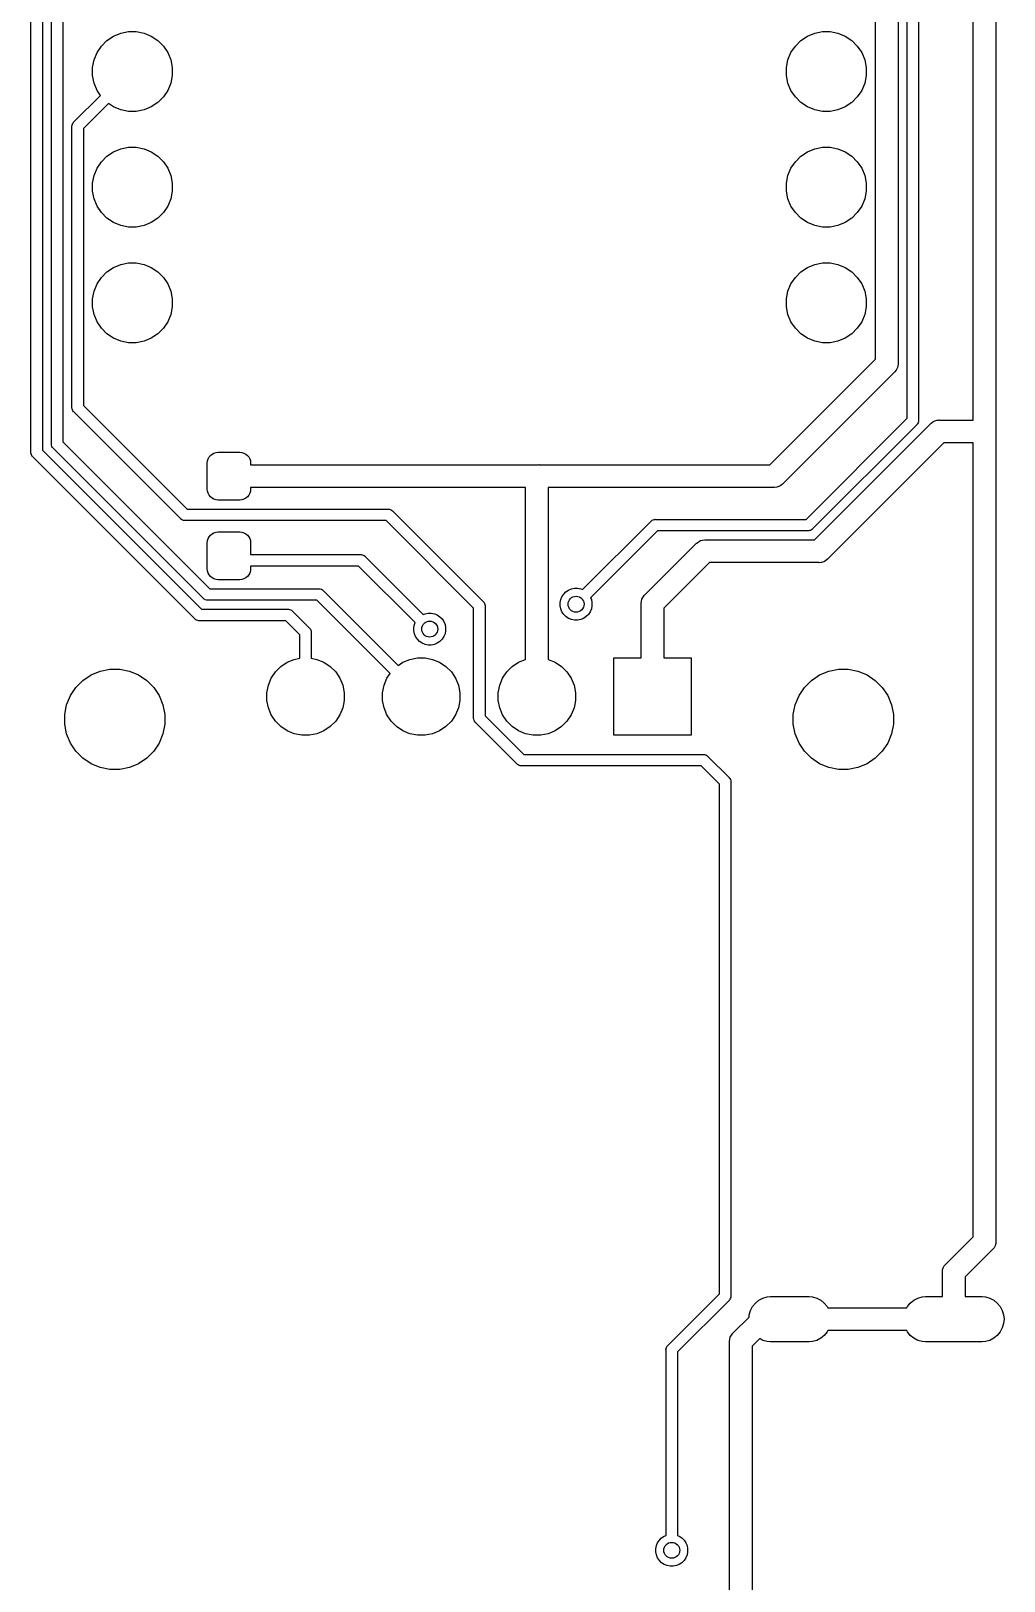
# Model space of a CAD drawing. Extents: x 70 to 347, y -163 to -55.
# Drawn here: x 325.76 to 347.12, y -113.82 to -79.78 of the extents above; entities that cross this region are included whole.
import ezdxf

# ---------------------------------------------------------------- set-up
doc = ezdxf.new("R2010")
doc.units = 0
doc.layers.add('BLACK', color=7, linetype='CONTINUOUS')

msp = doc.modelspace()

# ---------------------------------------------------------------- linework, layer by layer
at = {"layer": 'BLACK', "linetype": 'CONTINUOUS'}
for p, q in [((346.447, -86.5165), (346.447, -63.4962)), ((346.947, -63.4049), (346.947, -88.5304)), ((344.999, -87.3638), (344.999, -64.8468)), ((345.249, -64.8011), (345.249, -88.3332)), ((344.299, -86.0352), (344.299, -66.8636)), ((344.799, -66.7723), (344.799, -87.0811)), ((325.756, -89.0382), (325.756, -70.0811)), ((326.006, -70.1268), (326.006, -88.9925)), ((326.206, -87.1788), (326.206, -72.1711)), ((326.456, -72.2168), (326.456, -88.8061)), ((327.424, -79.993), (327.568, -79.8971)), ((327.568, -79.8971), (327.727, -79.8311)), ((327.727, -79.8311), (327.896, -79.7974)), ((327.896, -79.7974), (328.069, -79.7974)), ((328.069, -79.7974), (328.238, -79.8311)), ((328.238, -79.8311), (328.398, -79.8971)), ((328.398, -79.8971), (328.541, -79.993)), ((342.664, -79.993), (342.808, -79.8971)), ((342.808, -79.8971), (342.967, -79.8311)), ((342.967, -79.8311), (343.136, -79.7974)), ((343.136, -79.7974), (343.309, -79.7974)), ((343.309, -79.7974), (343.478, -79.8311)), ((343.478, -79.8311), (343.638, -79.8971)), ((343.638, -79.8971), (343.781, -79.993)), ((327.14, -80.4181), (327.206, -80.2586)), ((327.206, -80.2586), (327.302, -80.1151)), ((327.302, -80.1151), (327.424, -79.993)), ((328.541, -79.993), (328.663, -80.1151)), ((328.663, -80.1151), (328.759, -80.2586)), ((328.759, -80.2586), (328.825, -80.4181)), ((342.38, -80.4181), (342.446, -80.2586)), ((342.446, -80.2586), (342.542, -80.1151)), ((342.542, -80.1151), (342.664, -79.993)), ((343.781, -79.993), (343.903, -80.1151)), ((343.903, -80.1151), (343.999, -80.2586)), ((343.999, -80.2586), (344.065, -80.4181)), ((327.106, -80.5874), (327.14, -80.4181)), ((327.106, -80.76), (327.106, -80.5874)), ((328.825, -80.4181), (328.859, -80.5874)), ((328.859, -80.5874), (328.859, -80.76)), ((342.346, -80.5874), (342.38, -80.4181)), ((342.346, -80.76), (342.346, -80.5874)), ((344.065, -80.4181), (344.099, -80.5874)), ((344.099, -80.5874), (344.099, -80.76)), ((327.14, -80.9293), (327.106, -80.76)), ((327.206, -81.0888), (327.14, -80.9293)), ((328.825, -80.9293), (328.759, -81.0888)), ((328.859, -80.76), (328.825, -80.9293)), ((342.38, -80.9293), (342.346, -80.76)), ((342.446, -81.0888), (342.38, -80.9293)), ((344.065, -80.9293), (343.999, -81.0888)), ((344.099, -80.76), (344.065, -80.9293)), ((326.697, -81.7823), (327.28, -81.1995)), ((327.28, -81.1995), (327.206, -81.0888)), ((328.663, -81.2323), (328.541, -81.3544)), ((328.759, -81.0888), (328.663, -81.2323)), ((342.542, -81.2323), (342.446, -81.0888)), ((342.664, -81.3544), (342.542, -81.2323)), ((343.903, -81.2323), (343.781, -81.3544)), ((343.999, -81.0888), (343.903, -81.2323)), ((327.457, -81.3763), (326.906, -81.9268)), ((327.568, -81.4503), (327.457, -81.3763)), ((327.727, -81.5163), (327.568, -81.4503)), ((327.896, -81.55), (327.727, -81.5163)), ((328.069, -81.55), (327.896, -81.55)), ((328.238, -81.5163), (328.069, -81.55)), ((328.398, -81.4503), (328.238, -81.5163)), ((328.541, -81.3544), (328.398, -81.4503)), ((342.808, -81.4503), (342.664, -81.3544)), ((342.967, -81.5163), (342.808, -81.4503)), ((343.136, -81.55), (342.967, -81.5163)), ((343.309, -81.55), (343.136, -81.55)), ((343.478, -81.5163), (343.309, -81.55)), ((343.638, -81.4503), (343.478, -81.5163)), ((343.781, -81.3544), (343.638, -81.4503)), ((326.656, -81.875), (326.658, -81.8505)), ((326.656, -81.8811), (326.656, -81.875)), ((326.656, -88.0518), (326.656, -81.8811)), ((326.658, -81.8505), (326.665, -81.8269)), ((326.665, -81.8269), (326.677, -81.8052)), ((326.677, -81.8052), (326.689, -81.791)), ((326.689, -81.791), (326.692, -81.7862)), ((326.689, -81.791), (326.689, -81.791)), ((326.692, -81.7862), (326.697, -81.7823)), ((326.906, -81.9268), (326.906, -88.0061)), ((327.727, -82.3711), (327.896, -82.3374)), ((327.896, -82.3374), (328.069, -82.3374)), ((328.069, -82.3374), (328.238, -82.3711)), ((342.967, -82.3711), (343.136, -82.3374)), ((343.136, -82.3374), (343.309, -82.3374)), ((343.309, -82.3374), (343.478, -82.3711)), ((327.206, -82.7986), (327.302, -82.6551)), ((327.302, -82.6551), (327.424, -82.533)), ((327.424, -82.533), (327.568, -82.4371)), ((327.568, -82.4371), (327.727, -82.3711)), ((328.238, -82.3711), (328.398, -82.4371)), ((328.398, -82.4371), (328.541, -82.533)), ((328.541, -82.533), (328.663, -82.6551)), ((328.663, -82.6551), (328.759, -82.7986)), ((342.446, -82.7986), (342.542, -82.6551)), ((342.542, -82.6551), (342.664, -82.533)), ((342.664, -82.533), (342.808, -82.4371)), ((342.808, -82.4371), (342.967, -82.3711)), ((343.478, -82.3711), (343.638, -82.4371)), ((343.638, -82.4371), (343.781, -82.533)), ((343.781, -82.533), (343.903, -82.6551)), ((343.903, -82.6551), (343.999, -82.7986)), ((327.106, -83.1274), (327.14, -82.9581)), ((327.14, -82.9581), (327.206, -82.7986)), ((328.759, -82.7986), (328.825, -82.9581)), ((328.825, -82.9581), (328.859, -83.1274)), ((342.346, -83.1274), (342.38, -82.9581)), ((342.38, -82.9581), (342.446, -82.7986)), ((343.999, -82.7986), (344.065, -82.9581)), ((344.065, -82.9581), (344.099, -83.1274)), ((327.106, -83.3), (327.106, -83.1274)), ((327.14, -83.4693), (327.106, -83.3)), ((328.859, -83.3), (328.825, -83.4693)), ((328.859, -83.1274), (328.859, -83.3)), ((342.346, -83.3), (342.346, -83.1274)), ((342.38, -83.4693), (342.346, -83.3)), ((344.099, -83.3), (344.065, -83.4693)), ((344.099, -83.1274), (344.099, -83.3)), ((327.206, -83.6288), (327.14, -83.4693)), ((327.302, -83.7723), (327.206, -83.6288)), ((328.759, -83.6288), (328.663, -83.7723)), ((328.825, -83.4693), (328.759, -83.6288)), ((342.446, -83.6288), (342.38, -83.4693)), ((342.542, -83.7723), (342.446, -83.6288)), ((343.999, -83.6288), (343.903, -83.7723)), ((344.065, -83.4693), (343.999, -83.6288)), ((327.424, -83.8944), (327.302, -83.7723)), ((327.568, -83.9903), (327.424, -83.8944)), ((327.727, -84.0563), (327.568, -83.9903)), ((327.896, -84.09), (327.727, -84.0563)), ((328.238, -84.0563), (328.069, -84.09)), ((328.398, -83.9903), (328.238, -84.0563)), ((328.541, -83.8944), (328.398, -83.9903)), ((328.663, -83.7723), (328.541, -83.8944)), ((342.664, -83.8944), (342.542, -83.7723)), ((342.808, -83.9903), (342.664, -83.8944)), ((342.967, -84.0563), (342.808, -83.9903)), ((343.136, -84.09), (342.967, -84.0563)), ((343.478, -84.0563), (343.309, -84.09)), ((343.638, -83.9903), (343.478, -84.0563)), ((343.781, -83.8944), (343.638, -83.9903)), ((343.903, -83.7723), (343.781, -83.8944)), ((328.069, -84.09), (327.896, -84.09)), ((343.309, -84.09), (343.136, -84.09)), ((327.302, -85.1951), (327.424, -85.073)), ((327.424, -85.073), (327.568, -84.9771)), ((327.568, -84.9771), (327.727, -84.9111)), ((327.727, -84.9111), (327.896, -84.8774)), ((327.896, -84.8774), (328.069, -84.8774)), ((328.069, -84.8774), (328.238, -84.9111)), ((328.238, -84.9111), (328.398, -84.9771)), ((328.398, -84.9771), (328.541, -85.073)), ((328.541, -85.073), (328.663, -85.1951)), ((342.542, -85.1951), (342.664, -85.073)), ((342.664, -85.073), (342.808, -84.9771)), ((342.808, -84.9771), (342.967, -84.9111)), ((342.967, -84.9111), (343.136, -84.8774)), ((343.136, -84.8774), (343.309, -84.8774)), ((343.309, -84.8774), (343.478, -84.9111)), ((343.478, -84.9111), (343.638, -84.9771)), ((343.638, -84.9771), (343.781, -85.073)), ((343.781, -85.073), (343.903, -85.1951)), ((327.14, -85.4981), (327.206, -85.3386)), ((327.206, -85.3386), (327.302, -85.1951)), ((328.663, -85.1951), (328.759, -85.3386)), ((328.759, -85.3386), (328.825, -85.4981)), ((342.38, -85.4981), (342.446, -85.3386)), ((342.446, -85.3386), (342.542, -85.1951)), ((343.903, -85.1951), (343.999, -85.3386)), ((343.999, -85.3386), (344.065, -85.4981)), ((327.106, -85.6674), (327.14, -85.4981)), ((327.106, -85.84), (327.106, -85.6674)), ((328.825, -85.4981), (328.859, -85.6674)), ((328.859, -85.6674), (328.859, -85.84)), ((342.346, -85.6674), (342.38, -85.4981)), ((342.346, -85.84), (342.346, -85.6674)), ((344.065, -85.4981), (344.099, -85.6674)), ((344.099, -85.6674), (344.099, -85.84)), ((327.14, -86.0093), (327.106, -85.84)), ((327.206, -86.1688), (327.14, -86.0093)), ((328.825, -86.0093), (328.759, -86.1688)), ((328.859, -85.84), (328.825, -86.0093)), ((342.38, -86.0093), (342.346, -85.84)), ((342.446, -86.1688), (342.38, -86.0093)), ((344.065, -86.0093), (343.999, -86.1688)), ((344.099, -85.84), (344.065, -86.0093)), ((344.299, -86.9898), (344.299, -86.0352)), ((327.302, -86.3123), (327.206, -86.1688)), ((327.424, -86.4344), (327.302, -86.3123)), ((327.568, -86.5303), (327.424, -86.4344)), ((328.541, -86.4344), (328.398, -86.5303)), ((328.663, -86.3123), (328.541, -86.4344)), ((328.759, -86.1688), (328.663, -86.3123)), ((342.542, -86.3123), (342.446, -86.1688)), ((342.664, -86.4344), (342.542, -86.3123)), ((342.808, -86.5303), (342.664, -86.4344)), ((343.781, -86.4344), (343.638, -86.5303)), ((343.903, -86.3123), (343.781, -86.4344)), ((343.999, -86.1688), (343.903, -86.3123)), ((327.727, -86.5963), (327.568, -86.5303)), ((327.896, -86.63), (327.727, -86.5963)), ((328.069, -86.63), (327.896, -86.63)), ((328.238, -86.5963), (328.069, -86.63)), ((328.398, -86.5303), (328.238, -86.5963)), ((342.967, -86.5963), (342.808, -86.5303)), ((343.136, -86.63), (342.967, -86.5963)), ((343.309, -86.63), (343.136, -86.63)), ((343.478, -86.5963), (343.309, -86.63)), ((343.638, -86.5303), (343.478, -86.5963)), ((346.447, -88.3275), (346.447, -86.5165)), ((346.447, -86.5165), (346.447, -86.5165)), ((341.98, -89.3087), (344.299, -86.9898)), ((344.8, -87.0934), (344.795, -87.1424)), ((344.799, -87.0811), (344.8, -87.0934)), ((326.206, -88.8518), (326.206, -87.1788)), ((326.206, -87.1788), (326.206, -87.1788)), ((344.717, -87.2788), (342.269, -89.7268)), ((344.727, -87.271), (344.717, -87.2788)), ((344.758, -87.2329), (344.727, -87.271)), ((344.781, -87.1895), (344.758, -87.2329)), ((344.791, -87.1576), (344.781, -87.1895)), ((344.795, -87.1424), (344.791, -87.1576)), ((344.999, -88.2875), (344.999, -87.3638)), ((344.999, -87.3638), (344.999, -87.3638)), ((326.656, -88.0579), (326.656, -88.0518)), ((326.656, -88.064), (326.656, -88.0579)), ((326.658, -88.0824), (326.656, -88.064)), ((326.656, -88.064), (326.656, -88.064)), ((326.665, -88.106), (326.658, -88.0824)), ((326.677, -88.1277), (326.665, -88.106)), ((326.692, -88.1467), (326.677, -88.1277)), ((326.697, -88.1506), (326.692, -88.1467)), ((329.039, -90.4928), (326.697, -88.1506)), ((326.906, -88.0061), (329.184, -90.2837)), ((342.778, -90.5087), (344.999, -88.2875)), ((345.208, -88.432), (342.922, -90.7178)), ((344.822, -89.1008), (345.513, -88.4094)), ((345.213, -88.4281), (345.208, -88.432)), ((345.219, -88.4207), (345.213, -88.4281)), ((345.228, -88.4091), (345.219, -88.4207)), ((345.24, -88.3874), (345.228, -88.4091)), ((345.247, -88.3638), (345.24, -88.386)), ((345.24, -88.386), (345.24, -88.3874)), ((345.249, -88.3455), (345.247, -88.3638)), ((345.249, -88.3332), (345.25, -88.3393)), ((345.25, -88.3393), (345.249, -88.3454)), ((345.249, -88.3454), (345.249, -88.3455)), ((345.513, -88.4094), (345.521, -88.3999)), ((345.521, -88.3999), (345.559, -88.3686)), ((345.559, -88.3686), (345.603, -88.3454)), ((345.603, -88.3454), (345.65, -88.3311)), ((345.65, -88.3311), (345.687, -88.3275)), ((345.687, -88.3275), (345.699, -88.3263)), ((345.687, -88.3275), (345.687, -88.3275)), ((345.699, -88.3263), (345.711, -88.3275)), ((345.711, -88.3275), (346.447, -88.3275)), ((326.456, -88.8061), (329.684, -92.0337)), ((345.802, -88.8275), (345.176, -89.4543)), ((346.447, -88.8275), (345.802, -88.8275)), ((346.447, -93.012), (346.447, -88.8275)), ((346.947, -88.5304), (346.948, -88.5426)), ((346.948, -88.5426), (346.947, -88.5549)), ((346.947, -88.5549), (346.947, -106.352)), ((325.756, -89.0443), (325.756, -89.0382)), ((325.758, -89.0688), (325.756, -89.0443)), ((325.765, -89.0924), (325.758, -89.0688)), ((325.777, -89.1141), (325.765, -89.0924)), ((325.784, -89.1222), (325.777, -89.1141)), ((325.792, -89.1331), (325.784, -89.1222)), ((325.797, -89.137), (325.792, -89.1331)), ((329.353, -92.6928), (325.797, -89.137)), ((326.006, -88.9925), (329.497, -92.4837)), ((326.206, -88.8579), (326.206, -88.8518)), ((326.206, -88.864), (326.206, -88.8579)), ((326.207, -88.8713), (326.206, -88.864)), ((326.208, -88.8824), (326.207, -88.8713)), ((326.215, -88.906), (326.208, -88.8824)), ((326.227, -88.9277), (326.215, -88.906)), ((326.236, -88.9394), (326.227, -88.9277)), ((326.242, -88.9467), (326.236, -88.9394)), ((326.247, -88.9506), (326.242, -88.9467)), ((329.539, -92.2428), (326.247, -88.9506)), ((329.646, -89.1803), (329.668, -89.1393)), ((329.668, -89.1393), (329.697, -89.1033)), ((329.697, -89.1033), (329.733, -89.0737)), ((329.733, -89.0737), (329.774, -89.0518)), ((329.774, -89.0518), (329.819, -89.0383)), ((329.819, -89.0383), (329.865, -89.0337)), ((329.865, -89.0337), (330.34, -89.0337)), ((330.34, -89.0337), (330.386, -89.0383)), ((330.386, -89.0383), (330.431, -89.0518)), ((330.431, -89.0518), (330.472, -89.0737)), ((330.472, -89.0737), (330.508, -89.1033)), ((330.508, -89.1033), (330.538, -89.1393)), ((330.538, -89.1393), (330.56, -89.1803)), ((342.964, -90.9587), (344.822, -89.1008)), ((344.822, -89.1008), (344.822, -89.1008)), ((329.628, -89.2712), (329.632, -89.2249)), ((329.628, -89.8462), (329.628, -89.2712)), ((329.632, -89.2249), (329.646, -89.1803)), ((330.56, -89.1803), (330.573, -89.2249)), ((330.573, -89.2249), (330.578, -89.2712)), ((330.578, -89.2712), (330.578, -89.3087)), ((330.578, -89.3087), (336.893, -89.3087)), ((336.893, -89.3087), (336.905, -89.3075)), ((336.905, -89.3075), (336.917, -89.3087)), ((336.917, -89.3087), (341.98, -89.3087)), ((345.176, -89.4543), (343.253, -91.3768)), ((329.632, -89.8925), (329.628, -89.8462)), ((330.578, -89.8462), (330.573, -89.8925)), ((336.616, -89.8087), (330.578, -89.8087)), ((330.578, -89.8087), (330.578, -89.8462)), ((336.616, -93.5835), (336.616, -89.8087)), ((342.071, -89.8087), (337.116, -89.8087)), ((337.116, -89.8087), (337.116, -93.5835)), ((342.084, -89.8099), (342.071, -89.8087)), ((342.133, -89.8051), (342.084, -89.8099)), ((342.135, -89.8045), (342.133, -89.8051)), ((342.18, -89.7908), (342.135, -89.8045)), ((342.223, -89.7676), (342.18, -89.7908)), ((342.261, -89.7363), (342.223, -89.7676)), ((342.269, -89.7268), (342.261, -89.7363)), ((329.646, -89.9371), (329.632, -89.8925)), ((329.668, -89.9781), (329.646, -89.9371)), ((329.697, -90.0141), (329.668, -89.9781)), ((329.733, -90.0437), (329.697, -90.0141)), ((329.774, -90.0656), (329.733, -90.0437)), ((329.819, -90.0791), (329.774, -90.0656)), ((329.865, -90.0837), (329.819, -90.0791)), ((330.34, -90.0837), (329.865, -90.0837)), ((330.386, -90.0791), (330.34, -90.0837)), ((330.431, -90.0656), (330.386, -90.0791)), ((330.472, -90.0437), (330.431, -90.0656)), ((330.508, -90.0141), (330.472, -90.0437)), ((330.538, -89.9781), (330.508, -90.0141)), ((330.56, -89.9371), (330.538, -89.9781)), ((330.573, -89.8925), (330.56, -89.9371)), ((329.043, -90.4975), (329.039, -90.4928)), ((329.048, -90.5014), (329.043, -90.4975)), ((329.062, -90.5131), (329.048, -90.5014)), ((329.081, -90.5233), (329.062, -90.5131)), ((329.084, -90.5248), (329.081, -90.5233)), ((329.108, -90.5319), (329.084, -90.5248)), ((329.126, -90.5337), (329.108, -90.5319)), ((329.132, -90.5343), (329.126, -90.5337)), ((329.126, -90.5337), (329.126, -90.5337)), ((329.138, -90.5337), (329.132, -90.5343)), ((333.553, -90.5337), (329.138, -90.5337)), ((329.184, -90.2837), (333.599, -90.2837)), ((335.477, -92.457), (333.553, -90.5337)), ((333.599, -90.2837), (333.605, -90.2831)), ((333.605, -90.2831), (333.611, -90.2837)), ((333.611, -90.2837), (333.611, -90.2837)), ((333.611, -90.2837), (333.63, -90.2855)), ((333.63, -90.2855), (333.653, -90.2927)), ((333.653, -90.2927), (333.675, -90.3043)), ((333.675, -90.3043), (333.694, -90.3199)), ((333.694, -90.3199), (333.698, -90.3247)), ((333.698, -90.3247), (335.686, -92.3125)), ((339.381, -90.541), (339.395, -90.5293)), ((339.395, -90.5293), (339.417, -90.5177)), ((339.417, -90.5177), (339.44, -90.5105)), ((339.44, -90.5105), (339.459, -90.5087)), ((339.459, -90.5087), (339.465, -90.5081)), ((339.459, -90.5087), (339.459, -90.5087)), ((339.465, -90.5081), (339.471, -90.5087)), ((339.471, -90.5087), (342.778, -90.5087)), ((329.668, -90.8893), (329.697, -90.8533)), ((329.697, -90.8533), (329.733, -90.8237)), ((329.733, -90.8237), (329.774, -90.8018)), ((329.774, -90.8018), (329.819, -90.7883)), ((329.819, -90.7883), (329.865, -90.7837)), ((329.865, -90.7837), (330.34, -90.7837)), ((330.34, -90.7837), (330.386, -90.7883)), ((330.386, -90.7883), (330.431, -90.8018)), ((330.431, -90.8018), (330.472, -90.8237)), ((330.472, -90.8237), (330.508, -90.8533)), ((330.508, -90.8533), (330.538, -90.8893)), ((337.869, -92.0526), (339.372, -90.5497)), ((339.517, -90.7587), (338.046, -92.2294)), ((339.372, -90.5497), (339.376, -90.5449)), ((339.376, -90.5449), (339.381, -90.541)), ((342.823, -90.7587), (339.517, -90.7587)), ((342.83, -90.7593), (342.823, -90.7587)), ((342.836, -90.7587), (342.83, -90.7593)), ((342.854, -90.7569), (342.836, -90.7587)), ((342.836, -90.7587), (342.836, -90.7587)), ((342.878, -90.7498), (342.854, -90.7569)), ((342.899, -90.7381), (342.878, -90.7498)), ((342.918, -90.7225), (342.899, -90.7381)), ((342.922, -90.7178), (342.918, -90.7225)), ((329.628, -91.0212), (329.632, -90.9749)), ((329.628, -91.5962), (329.628, -91.0212)), ((329.632, -90.9749), (329.646, -90.9303)), ((329.646, -90.9303), (329.668, -90.8893)), ((330.538, -90.8893), (330.56, -90.9303)), ((330.56, -90.9303), (330.573, -90.9749)), ((330.573, -90.9749), (330.578, -91.0212)), ((330.578, -91.0212), (330.578, -91.2837)), ((339.238, -92.1693), (340.367, -91.0406)), ((340.367, -91.0406), (340.375, -91.0311)), ((340.375, -91.0311), (340.413, -90.9998)), ((340.413, -90.9998), (340.456, -90.9766)), ((340.456, -90.9766), (340.465, -90.974)), ((340.465, -90.974), (340.503, -90.9623)), ((340.503, -90.9623), (340.552, -90.9575)), ((340.552, -90.9575), (340.565, -90.9587)), ((340.565, -90.9587), (342.964, -90.9587)), ((330.578, -91.2837), (332.997, -91.2837)), ((332.951, -91.5337), (330.578, -91.5337)), ((330.578, -91.5337), (330.578, -91.5962)), ((334.193, -92.7756), (332.951, -91.5337)), ((332.997, -91.2837), (333.003, -91.2831)), ((333.003, -91.2831), (333.009, -91.2837)), ((333.009, -91.2837), (333.009, -91.2837)), ((333.009, -91.2837), (333.027, -91.2855)), ((333.027, -91.2855), (333.051, -91.2927)), ((333.051, -91.2927), (333.072, -91.3043)), ((333.072, -91.3043), (333.091, -91.3199)), ((333.091, -91.3199), (333.095, -91.3247)), ((333.095, -91.3247), (334.37, -92.5988)), ((340.656, -91.4587), (339.656, -92.4583)), ((343.055, -91.4587), (340.656, -91.4587)), ((343.068, -91.4599), (343.055, -91.4587)), ((343.1, -91.4568), (343.068, -91.4599)), ((343.117, -91.4551), (343.1, -91.4568)), ((343.164, -91.4408), (343.117, -91.4551)), ((343.207, -91.4176), (343.164, -91.4408)), ((343.245, -91.3864), (343.207, -91.4176)), ((343.253, -91.3768), (343.245, -91.3864)), ((329.632, -91.6425), (329.628, -91.5962)), ((329.646, -91.6871), (329.632, -91.6425)), ((329.668, -91.7281), (329.646, -91.6871)), ((329.697, -91.7641), (329.668, -91.7281)), ((329.733, -91.7937), (329.697, -91.7641)), ((329.774, -91.8156), (329.733, -91.7937)), ((329.819, -91.8291), (329.774, -91.8156)), ((329.865, -91.8337), (329.819, -91.8291)), ((330.34, -91.8337), (329.865, -91.8337)), ((330.386, -91.8291), (330.34, -91.8337)), ((330.431, -91.8156), (330.386, -91.8291)), ((330.472, -91.7937), (330.431, -91.8156)), ((330.508, -91.7641), (330.472, -91.7937)), ((330.538, -91.7281), (330.508, -91.7641)), ((330.56, -91.6871), (330.538, -91.7281)), ((330.573, -91.6425), (330.56, -91.6871)), ((330.578, -91.5962), (330.573, -91.6425)), ((329.684, -92.0337), (332.079, -92.0337)), ((332.079, -92.0337), (332.085, -92.0331)), ((332.085, -92.0331), (332.091, -92.0337)), ((332.091, -92.0337), (332.091, -92.0337)), ((332.091, -92.0337), (332.11, -92.0355)), ((332.11, -92.0355), (332.133, -92.0427)), ((332.133, -92.0427), (332.155, -92.0543)), ((332.155, -92.0543), (332.174, -92.0699)), ((332.174, -92.0699), (332.178, -92.0747)), ((332.178, -92.0747), (333.82, -93.7164)), ((337.39, -92.2702), (337.416, -92.2065)), ((337.416, -92.2065), (337.454, -92.1492)), ((337.454, -92.1492), (337.503, -92.1004)), ((337.503, -92.1004), (337.56, -92.0621)), ((337.56, -92.0621), (337.624, -92.0357)), ((337.624, -92.0357), (337.692, -92.0223)), ((337.692, -92.0223), (337.761, -92.0223)), ((337.761, -92.0223), (337.828, -92.0357)), ((337.828, -92.0357), (337.869, -92.0526)), ((338.046, -92.2294), (338.063, -92.2702)), ((339.174, -92.2586), (339.198, -92.2152)), ((339.198, -92.2152), (339.201, -92.2106)), ((339.201, -92.2106), (339.229, -92.1771)), ((339.229, -92.1771), (339.238, -92.1693)), ((329.497, -92.4837), (331.399, -92.4837)), ((329.543, -92.2475), (329.539, -92.2428)), ((329.548, -92.2514), (329.543, -92.2475)), ((329.562, -92.2631), (329.548, -92.2514)), ((329.575, -92.2702), (329.562, -92.2631)), ((329.584, -92.2748), (329.575, -92.2702)), ((329.608, -92.2819), (329.584, -92.2748)), ((329.626, -92.2837), (329.608, -92.2819)), ((329.632, -92.2843), (329.626, -92.2837)), ((329.626, -92.2837), (329.626, -92.2837)), ((329.638, -92.2837), (329.632, -92.2843)), ((332.033, -92.2837), (329.638, -92.2837)), ((331.399, -92.4837), (331.405, -92.4831)), ((331.405, -92.4831), (331.411, -92.4837)), ((331.411, -92.4837), (331.411, -92.4837)), ((331.411, -92.4837), (331.43, -92.4855)), ((331.43, -92.4855), (331.453, -92.4927)), ((331.453, -92.4927), (331.475, -92.5043)), ((331.475, -92.5043), (331.494, -92.5199)), ((331.494, -92.5199), (331.498, -92.5247)), ((331.498, -92.5247), (331.87, -92.8973)), ((333.643, -93.8932), (332.033, -92.2837)), ((334.41, -92.5819), (334.478, -92.5684)), ((334.478, -92.5684), (334.547, -92.5684)), ((334.547, -92.5684), (334.614, -92.5819)), ((335.477, -94.8681), (335.477, -92.457)), ((335.686, -92.3125), (335.69, -92.3164)), ((335.69, -92.3164), (335.706, -92.3354)), ((335.706, -92.3354), (335.718, -92.3571)), ((335.718, -92.3571), (335.725, -92.3807)), ((335.725, -92.3807), (335.727, -92.3991)), ((335.727, -92.3991), (335.727, -92.3991)), ((335.727, -92.3991), (335.727, -92.4052)), ((335.727, -92.4052), (335.727, -92.4113)), ((335.727, -92.4113), (335.727, -94.8224)), ((337.376, -92.3378), (337.39, -92.2702)), ((337.376, -92.4067), (337.376, -92.3378)), ((337.39, -92.4744), (337.376, -92.4067)), ((337.416, -92.5381), (337.39, -92.4744)), ((337.454, -92.5954), (337.416, -92.5381)), ((338.036, -92.5381), (337.998, -92.5954)), ((338.063, -92.4744), (338.036, -92.5381)), ((338.063, -92.2702), (338.076, -92.3378)), ((338.076, -92.4067), (338.063, -92.4744)), ((338.076, -92.3378), (338.076, -92.4067)), ((339.155, -92.3547), (339.16, -92.3057)), ((339.156, -92.367), (339.155, -92.3547)), ((339.156, -93.55), (339.156, -92.367)), ((339.16, -92.3057), (339.174, -92.2586)), ((339.656, -92.4583), (339.656, -93.55)), ((329.357, -92.6975), (329.353, -92.6928)), ((329.362, -92.7014), (329.357, -92.6975)), ((329.376, -92.7132), (329.362, -92.7014)), ((329.362, -92.7014), (329.362, -92.7014)), ((329.392, -92.7219), (329.376, -92.7132)), ((329.398, -92.7248), (329.392, -92.7219)), ((329.421, -92.7319), (329.398, -92.7248)), ((329.44, -92.7337), (329.421, -92.7319)), ((329.446, -92.7343), (329.44, -92.7337)), ((329.44, -92.7337), (329.44, -92.7337)), ((329.452, -92.7337), (329.446, -92.7343)), ((331.353, -92.7337), (329.452, -92.7337)), ((331.661, -93.0418), (331.353, -92.7337)), ((331.87, -92.8973), (331.875, -92.9012)), ((331.875, -92.9012), (331.879, -92.9059)), ((331.879, -92.9059), (331.891, -92.9202)), ((331.891, -92.9202), (331.899, -92.9363)), ((334.162, -92.884), (334.176, -92.8164)), ((334.162, -92.9529), (334.162, -92.884)), ((334.176, -92.8164), (334.193, -92.7756)), ((334.37, -92.5988), (334.41, -92.5819)), ((334.614, -92.5819), (334.678, -92.6083)), ((334.678, -92.6083), (334.736, -92.6466)), ((334.736, -92.6466), (334.784, -92.6953)), ((334.784, -92.6953), (334.823, -92.7527)), ((334.823, -92.7527), (334.849, -92.8164)), ((334.849, -92.8164), (334.862, -92.884)), ((334.862, -92.884), (334.862, -92.9529)), ((337.503, -92.6441), (337.454, -92.5954)), ((337.56, -92.6824), (337.503, -92.6441)), ((337.624, -92.7088), (337.56, -92.6824)), ((337.692, -92.7223), (337.624, -92.7088)), ((337.761, -92.7223), (337.692, -92.7223)), ((337.828, -92.7088), (337.761, -92.7223)), ((337.892, -92.6824), (337.828, -92.7088)), ((337.949, -92.6441), (337.892, -92.6824)), ((337.998, -92.5954), (337.949, -92.6441)), ((331.661, -93.5582), (331.661, -93.0418)), ((331.899, -92.9363), (331.902, -92.9419)), ((331.902, -92.9419), (331.91, -92.9655)), ((331.91, -92.9655), (331.911, -92.9839)), ((331.911, -92.9839), (331.911, -92.9839)), ((331.911, -92.9839), (331.912, -92.99)), ((331.912, -92.99), (331.911, -92.9961)), ((331.911, -92.9961), (331.911, -93.5582)), ((334.176, -93.0205), (334.162, -92.9529)), ((334.202, -93.0842), (334.176, -93.0205)), ((334.241, -93.1416), (334.202, -93.0842)), ((334.289, -93.1903), (334.241, -93.1416)), ((334.347, -93.2286), (334.289, -93.1903)), ((334.41, -93.255), (334.347, -93.2286)), ((334.478, -93.2684), (334.41, -93.255)), ((334.614, -93.255), (334.547, -93.2684)), ((334.678, -93.2286), (334.614, -93.255)), ((334.736, -93.1903), (334.678, -93.2286)), ((334.784, -93.1416), (334.736, -93.1903)), ((334.823, -93.0842), (334.784, -93.1416)), ((334.849, -93.0205), (334.823, -93.0842)), ((334.862, -92.9529), (334.849, -93.0205)), ((346.447, -95.992), (346.447, -93.012)), ((346.447, -93.012), (346.447, -93.012)), ((331.384, -93.6467), (331.538, -93.5827)), ((331.538, -93.5827), (331.661, -93.5582)), ((331.911, -93.5582), (332.034, -93.5827)), ((332.034, -93.5827), (332.189, -93.6467)), ((333.924, -93.6467), (334.078, -93.5827)), ((334.078, -93.5827), (334.243, -93.55)), ((334.243, -93.55), (334.41, -93.55)), ((334.41, -93.55), (334.574, -93.5827)), ((334.547, -93.2684), (334.478, -93.2684)), ((334.574, -93.5827), (334.729, -93.6467)), ((336.464, -93.6467), (336.616, -93.5835)), ((337.116, -93.5835), (337.269, -93.6467)), ((338.556, -95.25), (338.556, -93.55)), ((338.556, -93.55), (339.156, -93.55)), ((339.656, -93.55), (340.256, -93.55)), ((340.256, -93.55), (340.256, -95.25)), ((326.895, -94.0456), (327.075, -93.9252)), ((327.075, -93.9252), (327.276, -93.8423)), ((327.276, -93.8423), (327.488, -93.8)), ((327.488, -93.8), (327.705, -93.8)), ((327.705, -93.8), (327.917, -93.8423)), ((327.917, -93.8423), (328.117, -93.9252)), ((328.117, -93.9252), (328.298, -94.0456)), ((331.033, -93.9974), (331.126, -93.8582)), ((331.126, -93.8582), (331.245, -93.7398)), ((331.245, -93.7398), (331.384, -93.6467)), ((332.189, -93.6467), (332.328, -93.7398)), ((332.328, -93.7398), (332.447, -93.8582)), ((332.447, -93.8582), (332.54, -93.9974)), ((333.573, -93.9974), (333.643, -93.8932)), ((333.82, -93.7164), (333.924, -93.6467)), ((334.729, -93.6467), (334.868, -93.7398)), ((334.868, -93.7398), (334.987, -93.8582)), ((334.987, -93.8582), (335.08, -93.9974)), ((336.113, -93.9974), (336.206, -93.8582)), ((336.206, -93.8582), (336.325, -93.7398)), ((336.325, -93.7398), (336.464, -93.6467)), ((337.269, -93.6467), (337.408, -93.7398)), ((337.408, -93.7398), (337.527, -93.8582)), ((337.527, -93.8582), (337.62, -93.9974)), ((342.895, -94.0456), (343.075, -93.9252)), ((343.075, -93.9252), (343.276, -93.8423)), ((343.276, -93.8423), (343.488, -93.8)), ((343.488, -93.8), (343.705, -93.8)), ((343.705, -93.8), (343.917, -93.8423)), ((343.917, -93.8423), (344.117, -93.9252)), ((344.117, -93.9252), (344.298, -94.0456)), ((326.622, -94.379), (326.742, -94.1988)), ((326.742, -94.1988), (326.895, -94.0456)), ((328.298, -94.0456), (328.451, -94.1988)), ((328.451, -94.1988), (328.571, -94.379)), ((330.936, -94.3163), (330.969, -94.1521)), ((330.969, -94.1521), (331.033, -93.9974)), ((332.54, -93.9974), (332.604, -94.1521)), ((332.604, -94.1521), (332.636, -94.3163)), ((333.476, -94.3163), (333.509, -94.1521)), ((333.509, -94.1521), (333.573, -93.9974)), ((335.08, -93.9974), (335.144, -94.1521)), ((335.144, -94.1521), (335.176, -94.3163)), ((336.016, -94.3163), (336.049, -94.1521)), ((336.049, -94.1521), (336.113, -93.9974)), ((337.62, -93.9974), (337.684, -94.1521)), ((337.684, -94.1521), (337.716, -94.3163)), ((342.622, -94.379), (342.742, -94.1988)), ((342.742, -94.1988), (342.895, -94.0456)), ((344.298, -94.0456), (344.451, -94.1988)), ((344.451, -94.1988), (344.571, -94.379)), ((326.496, -94.7917), (326.539, -94.5791)), ((326.539, -94.5791), (326.622, -94.379)), ((328.571, -94.379), (328.654, -94.5791)), ((328.654, -94.5791), (328.696, -94.7917)), ((330.936, -94.4837), (330.936, -94.3163)), ((330.969, -94.6479), (330.936, -94.4837)), ((332.636, -94.4837), (332.604, -94.6479)), ((332.636, -94.3163), (332.636, -94.4837)), ((333.476, -94.4837), (333.476, -94.3163)), ((333.509, -94.6479), (333.476, -94.4837)), ((335.176, -94.4837), (335.144, -94.6479)), ((335.176, -94.3163), (335.176, -94.4837)), ((336.016, -94.4837), (336.016, -94.3163)), ((336.049, -94.6479), (336.016, -94.4837)), ((337.716, -94.4837), (337.684, -94.6479)), ((337.716, -94.3163), (337.716, -94.4837)), ((342.496, -94.7917), (342.539, -94.5791)), ((342.539, -94.5791), (342.622, -94.379)), ((344.571, -94.379), (344.654, -94.5791)), ((344.654, -94.5791), (344.696, -94.7917)), ((326.496, -95.0083), (326.496, -94.7917)), ((328.696, -94.7917), (328.696, -95.0083)), ((331.033, -94.8026), (330.969, -94.6479)), ((331.126, -94.9418), (331.033, -94.8026)), ((331.245, -95.0602), (331.126, -94.9418)), ((332.447, -94.9418), (332.328, -95.0602)), ((332.54, -94.8026), (332.447, -94.9418)), ((332.604, -94.6479), (332.54, -94.8026)), ((333.573, -94.8026), (333.509, -94.6479)), ((333.666, -94.9418), (333.573, -94.8026)), ((333.785, -95.0602), (333.666, -94.9418)), ((334.987, -94.9418), (334.868, -95.0602)), ((335.08, -94.8026), (334.987, -94.9418)), ((335.144, -94.6479), (335.08, -94.8026)), ((335.476, -94.8742), (335.477, -94.8681)), ((335.477, -94.8803), (335.476, -94.8742)), ((335.478, -94.8987), (335.477, -94.8803)), ((335.477, -94.8803), (335.477, -94.8803)), ((335.486, -94.9223), (335.478, -94.8987)), ((335.497, -94.944), (335.486, -94.9223)), ((335.513, -94.963), (335.497, -94.944)), ((335.518, -94.9669), (335.513, -94.963)), ((335.727, -94.8224), (336.578, -95.6734)), ((336.113, -94.8026), (336.049, -94.6479)), ((336.206, -94.9418), (336.113, -94.8026)), ((336.325, -95.0602), (336.206, -94.9418)), ((337.527, -94.9418), (337.408, -95.0602)), ((337.62, -94.8026), (337.527, -94.9418)), ((337.684, -94.6479), (337.62, -94.8026)), ((342.496, -95.0083), (342.496, -94.7917)), ((344.696, -94.7917), (344.696, -95.0083)), ((326.539, -95.2209), (326.496, -95.0083)), ((326.622, -95.421), (326.539, -95.2209)), ((328.654, -95.2209), (328.571, -95.421)), ((328.696, -95.0083), (328.654, -95.2209)), ((331.384, -95.1533), (331.245, -95.0602)), ((331.538, -95.2173), (331.384, -95.1533)), ((331.703, -95.25), (331.538, -95.2173)), ((331.87, -95.25), (331.703, -95.25)), ((332.034, -95.2173), (331.87, -95.25)), ((332.189, -95.1533), (332.034, -95.2173)), ((332.328, -95.0602), (332.189, -95.1533)), ((333.924, -95.1533), (333.785, -95.0602)), ((334.078, -95.2173), (333.924, -95.1533)), ((334.243, -95.25), (334.078, -95.2173)), ((334.41, -95.25), (334.243, -95.25)), ((334.574, -95.2173), (334.41, -95.25)), ((334.729, -95.1533), (334.574, -95.2173)), ((334.868, -95.0602), (334.729, -95.1533)), ((336.433, -95.8825), (335.518, -94.9669)), ((336.464, -95.1533), (336.325, -95.0602)), ((336.618, -95.2173), (336.464, -95.1533)), ((336.783, -95.25), (336.618, -95.2173)), ((336.95, -95.25), (336.783, -95.25)), ((337.114, -95.2173), (336.95, -95.25)), ((337.269, -95.1533), (337.114, -95.2173)), ((337.408, -95.0602), (337.269, -95.1533)), ((340.256, -95.25), (338.556, -95.25)), ((342.539, -95.2209), (342.496, -95.0083)), ((342.622, -95.421), (342.539, -95.2209)), ((344.654, -95.2209), (344.571, -95.421)), ((344.696, -95.0083), (344.654, -95.2209)), ((326.742, -95.6012), (326.622, -95.421)), ((326.895, -95.7544), (326.742, -95.6012)), ((328.451, -95.6012), (328.298, -95.7544)), ((328.571, -95.421), (328.451, -95.6012)), ((342.742, -95.6012), (342.622, -95.421)), ((342.895, -95.7544), (342.742, -95.6012)), ((344.451, -95.6012), (344.298, -95.7544)), ((344.571, -95.421), (344.451, -95.6012)), ((327.075, -95.8748), (326.895, -95.7544)), ((327.276, -95.9577), (327.075, -95.8748)), ((327.488, -96), (327.276, -95.9577)), ((327.917, -95.9577), (327.705, -96)), ((328.117, -95.8748), (327.917, -95.9577)), ((328.298, -95.7544), (328.117, -95.8748)), ((336.437, -95.8873), (336.433, -95.8825)), ((336.442, -95.8912), (336.437, -95.8873)), ((336.456, -95.9029), (336.442, -95.8912)), ((336.478, -95.9144), (336.456, -95.9029)), ((336.478, -95.9145), (336.478, -95.9144)), ((336.501, -95.9216), (336.478, -95.9145)), ((336.52, -95.9234), (336.501, -95.9216)), ((336.526, -95.924), (336.52, -95.9234)), ((336.52, -95.9234), (336.52, -95.9234)), ((336.532, -95.9234), (336.526, -95.924)), ((340.476, -95.9234), (336.532, -95.9234)), ((336.578, -95.6734), (340.521, -95.6734)), ((340.877, -96.3244), (340.476, -95.9234)), ((340.521, -95.6734), (340.527, -95.6728)), ((340.527, -95.6728), (340.534, -95.6734)), ((340.534, -95.6734), (340.534, -95.6734)), ((340.534, -95.6734), (340.552, -95.6753)), ((340.552, -95.6753), (340.575, -95.6824)), ((340.575, -95.6824), (340.597, -95.694)), ((340.597, -95.694), (340.616, -95.7096)), ((340.616, -95.7096), (340.62, -95.7144)), ((340.62, -95.7144), (341.086, -96.1799)), ((343.075, -95.8748), (342.895, -95.7544)), ((343.276, -95.9577), (343.075, -95.8748)), ((343.488, -96), (343.276, -95.9577)), ((343.917, -95.9577), (343.705, -96)), ((344.117, -95.8748), (343.917, -95.9577)), ((344.298, -95.7544), (344.117, -95.8748)), ((327.705, -96), (327.488, -96)), ((340.877, -107.514), (340.877, -96.3244)), ((341.086, -96.1799), (341.09, -96.1838)), ((341.09, -96.1838), (341.094, -96.1886)), ((341.094, -96.1886), (341.094, -96.1886)), ((341.094, -96.1886), (341.104, -96.2004)), ((341.104, -96.2004), (341.106, -96.2029)), ((341.106, -96.2029), (341.118, -96.2246)), ((341.118, -96.2246), (341.125, -96.2481)), ((341.125, -96.2481), (341.127, -96.2665)), ((341.127, -96.2665), (341.127, -96.2665)), ((341.127, -96.2665), (341.127, -96.2726)), ((341.127, -96.2726), (341.127, -96.2788)), ((341.127, -96.2788), (341.127, -107.56)), ((343.705, -96), (343.488, -96)), ((346.447, -106.261), (346.447, -95.992)), ((346.447, -95.992), (346.447, -95.992)), ((345.854, -106.854), (346.447, -106.261)), ((346.905, -106.504), (346.874, -106.542)), ((346.929, -106.46), (346.905, -106.504)), ((346.936, -106.436), (346.929, -106.46)), ((346.943, -106.413), (346.936, -106.436)), ((346.948, -106.364), (346.943, -106.413)), ((346.947, -106.352), (346.948, -106.364)), ((345.813, -106.9), (345.844, -106.862)), ((345.844, -106.862), (345.854, -106.854)), ((346.865, -106.55), (346.272, -107.143)), ((346.874, -106.542), (346.865, -106.55)), ((345.77, -107.039), (345.775, -106.99)), ((345.772, -107.052), (345.77, -107.039)), ((345.772, -107.573), (345.772, -107.052)), ((345.775, -106.99), (345.79, -106.943)), ((345.79, -106.943), (345.796, -106.931)), ((345.796, -106.931), (345.813, -106.9)), ((346.272, -107.143), (346.272, -107.573)), ((339.743, -108.648), (340.877, -107.514)), ((341.086, -107.659), (339.952, -108.793)), ((341.09, -107.655), (341.086, -107.659)), ((341.094, -107.65), (341.09, -107.655)), ((341.106, -107.636), (341.094, -107.65)), ((341.094, -107.65), (341.094, -107.65)), ((341.118, -107.614), (341.106, -107.636)), ((341.106, -107.636), (341.106, -107.636)), ((341.125, -107.59), (341.118, -107.614)), ((341.127, -107.572), (341.125, -107.59)), ((341.127, -107.56), (341.127, -107.566)), ((341.127, -107.566), (341.127, -107.572)), ((341.127, -107.572), (341.127, -107.572)), ((341.529, -107.975), (341.557, -107.881)), ((341.557, -107.881), (341.604, -107.794)), ((341.604, -107.794), (341.666, -107.718)), ((341.666, -107.718), (341.742, -107.656)), ((341.742, -107.656), (341.829, -107.609)), ((341.829, -107.609), (341.924, -107.581)), ((341.924, -107.581), (341.997, -107.573)), ((341.997, -107.573), (342.846, -107.573)), ((342.846, -107.573), (342.92, -107.581)), ((342.92, -107.581), (343.014, -107.609)), ((343.014, -107.609), (343.101, -107.656)), ((343.101, -107.656), (343.177, -107.718)), ((343.177, -107.718), (343.239, -107.794)), ((343.239, -107.794), (343.255, -107.823)), ((343.255, -107.823), (344.988, -107.823)), ((344.988, -107.823), (345.004, -107.794)), ((345.004, -107.794), (345.066, -107.718)), ((345.066, -107.718), (345.142, -107.656)), ((345.142, -107.656), (345.229, -107.609)), ((345.229, -107.609), (345.324, -107.581)), ((345.324, -107.581), (345.397, -107.573)), ((345.397, -107.573), (345.772, -107.573)), ((346.272, -107.573), (346.646, -107.573)), ((346.646, -107.573), (346.72, -107.581)), ((346.72, -107.581), (346.814, -107.609)), ((346.814, -107.609), (346.901, -107.656)), ((346.901, -107.656), (346.977, -107.718)), ((346.977, -107.718), (347.039, -107.794)), ((347.039, -107.794), (347.086, -107.881)), ((347.086, -107.881), (347.114, -107.975)), ((341.178, -108.375), (341.524, -108.03)), ((341.524, -108.03), (341.529, -107.975)), ((347.114, -108.171), (347.086, -108.266)), ((347.114, -107.975), (347.124, -108.073)), ((347.124, -108.073), (347.114, -108.171)), ((341.095, -108.56), (341.1, -108.511)), ((341.097, -108.572), (341.095, -108.56)), ((341.097, -118.725), (341.097, -108.572)), ((341.1, -108.511), (341.114, -108.464)), ((341.114, -108.464), (341.138, -108.42)), ((341.138, -108.42), (341.154, -108.401)), ((341.154, -108.401), (341.169, -108.382)), ((341.169, -108.382), (341.178, -108.375)), ((341.76, -108.5), (341.597, -108.664)), ((341.829, -108.538), (341.76, -108.5)), ((341.924, -108.566), (341.829, -108.538)), ((341.997, -108.573), (341.924, -108.566)), ((342.846, -108.573), (341.997, -108.573)), ((342.92, -108.566), (342.846, -108.573)), ((343.014, -108.538), (342.92, -108.566)), ((343.101, -108.491), (343.014, -108.538)), ((343.177, -108.429), (343.101, -108.491)), ((343.239, -108.353), (343.177, -108.429)), ((343.255, -108.323), (343.239, -108.353)), ((344.988, -108.323), (343.255, -108.323)), ((345.004, -108.353), (344.988, -108.323)), ((345.066, -108.429), (345.004, -108.353)), ((345.142, -108.491), (345.066, -108.429)), ((345.229, -108.538), (345.142, -108.491)), ((345.324, -108.566), (345.229, -108.538)), ((345.397, -108.573), (345.324, -108.566)), ((346.646, -108.573), (345.397, -108.573)), ((346.72, -108.566), (346.646, -108.573)), ((346.814, -108.538), (346.72, -108.566)), ((346.901, -108.491), (346.814, -108.538)), ((346.977, -108.429), (346.901, -108.491)), ((347.039, -108.353), (346.977, -108.429)), ((347.086, -108.266), (347.039, -108.353)), ((339.701, -108.741), (339.703, -108.716)), ((339.702, -108.747), (339.701, -108.741)), ((339.702, -112.821), (339.702, -108.747)), ((339.703, -108.716), (339.711, -108.693)), ((339.711, -108.693), (339.722, -108.671)), ((339.722, -108.671), (339.734, -108.657)), ((339.734, -108.657), (339.738, -108.652)), ((339.734, -108.657), (339.734, -108.657)), ((339.738, -108.652), (339.743, -108.648)), ((339.952, -108.793), (339.952, -112.821)), ((341.597, -108.664), (341.597, -118.633)), ((339.49, -113.046), (339.516, -112.983)), ((339.516, -112.983), (339.555, -112.925)), ((339.555, -112.925), (339.603, -112.877)), ((339.603, -112.877), (339.661, -112.838)), ((339.661, -112.838), (339.702, -112.821)), ((339.952, -112.821), (339.992, -112.838)), ((339.992, -112.838), (340.05, -112.877)), ((340.05, -112.877), (340.098, -112.925)), ((340.098, -112.925), (340.137, -112.983)), ((340.137, -112.983), (340.163, -113.046)), ((339.477, -113.114), (339.49, -113.046)), ((339.477, -113.183), (339.477, -113.114)), ((339.49, -113.251), (339.477, -113.183)), ((339.516, -113.314), (339.49, -113.251)), ((339.555, -113.372), (339.516, -113.314)), ((340.137, -113.314), (340.098, -113.372)), ((340.163, -113.251), (340.137, -113.314)), ((340.163, -113.046), (340.177, -113.114)), ((340.177, -113.183), (340.163, -113.251)), ((340.177, -113.114), (340.177, -113.183)), ((339.603, -113.42), (339.555, -113.372)), ((339.661, -113.459), (339.603, -113.42)), ((339.725, -113.485), (339.661, -113.459)), ((339.792, -113.498), (339.725, -113.485)), ((339.861, -113.498), (339.792, -113.498)), ((339.929, -113.485), (339.861, -113.498)), ((339.992, -113.459), (339.929, -113.485)), ((340.05, -113.42), (339.992, -113.459)), ((340.098, -113.372), (340.05, -113.42))]:
    msp.add_line(p, q, dxfattribs=at)
at = {"layer": 'BLACK'}
for centre in [(337.726, -92.3723), (334.512, -92.9184), (339.827, -113.148)]:
    msp.add_circle(centre, 0.175, dxfattribs=at)

doc.saveas('drawing.dxf')
